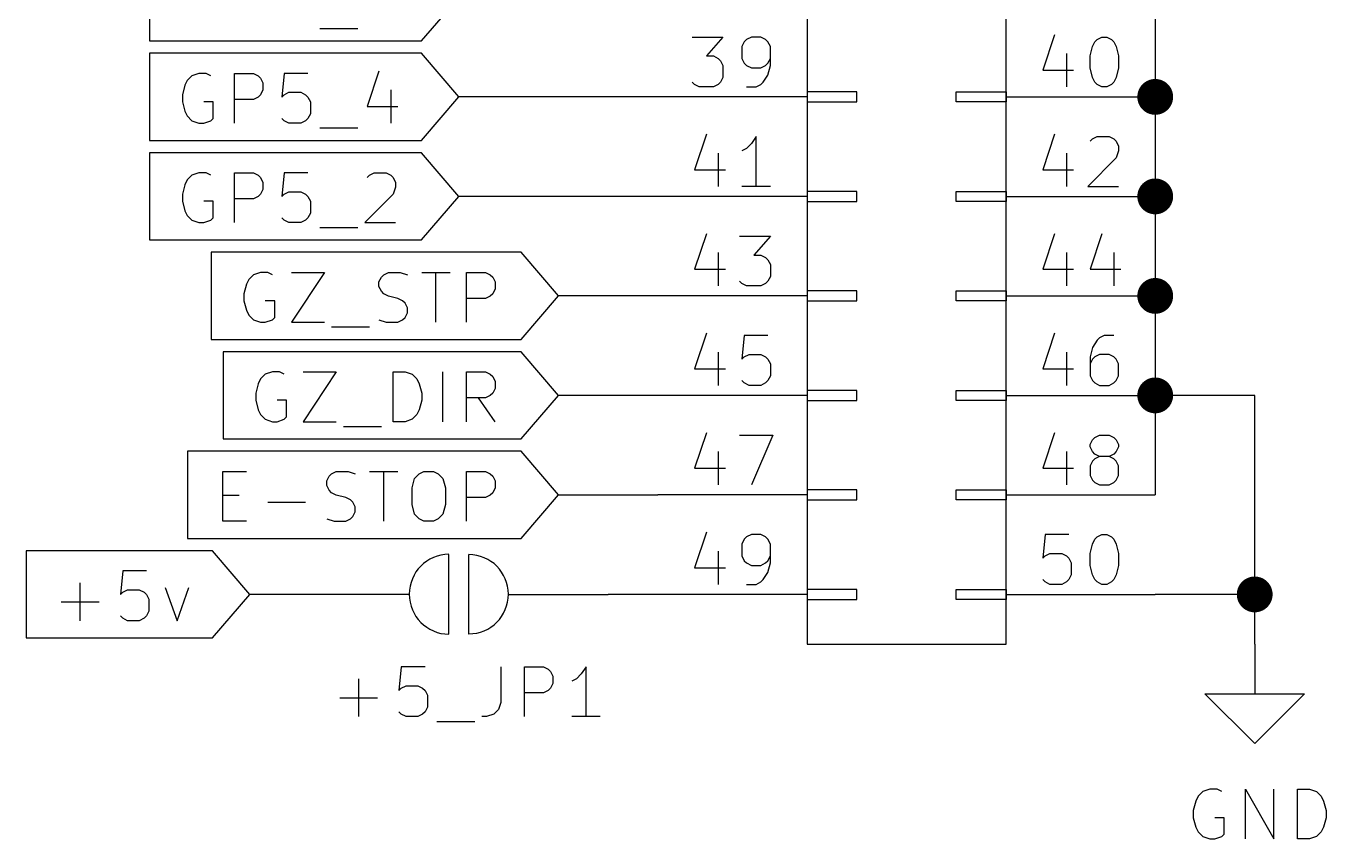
# Model space of a CAD drawing. Extents: x 0.4 to 16.1, y -11.3 to -0.4.
# Drawn here: x 8.205 to 9.512, y -3.906 to -3.089 of the extents above; entities that cross this region are included whole.
import ezdxf

# ---------------------------------------------------------------- set-up
doc = ezdxf.new("R2010")
doc.units = 0
doc.header["$MEASUREMENT"] = 0
for name, color, linetype in [('CYAN2', 4, 'CONTINUOUS'), ('GREEN3', 91, 'CONTINUOUS'), ('LYELLOW', 51, 'CONTINUOUS'), ('RED2', 1, 'CONTINUOUS'), ('RED3', 11, 'CONTINUOUS')]:
    doc.layers.add(name, color=color, linetype=linetype)

msp = doc.modelspace()

# ---------------------------------------------------------------- linework, layer by layer
at = {"layer": 'CYAN2', "linetype": 'CONTINUOUS'}
for p, q in [((8.5821, -3.7328), (8.5798, -3.7566)), ((8.606, -3.7328), (8.5821, -3.7328)), ((8.6821, -3.7328), (8.6821, -3.7685)), ((8.7059, -3.7828), (8.7059, -3.7328)), ((8.7059, -3.7328), (8.725, -3.7328)), ((8.725, -3.7328), (8.7298, -3.7352)), ((8.7298, -3.7352), (8.7321, -3.7376)), ((8.7679, -3.7328), (8.7631, -3.7399)), ((8.7679, -3.7828), (8.7679, -3.7328)), ((8.5393, -3.7828), (8.5393, -3.7447)), ((8.7321, -3.7376), (8.7345, -3.7423)), ((8.7345, -3.7495), (8.7321, -3.7542)), ((8.7345, -3.7423), (8.7345, -3.7495)), ((8.7583, -3.7447), (8.7536, -3.7471)), ((8.7631, -3.7399), (8.7583, -3.7447)), ((8.5798, -3.7566), (8.5821, -3.7542)), ((8.5821, -3.7542), (8.5869, -3.7518)), ((8.5869, -3.7518), (8.5988, -3.7518)), ((8.5988, -3.7518), (8.6036, -3.7542)), ((8.6036, -3.7542), (8.606, -3.7566)), ((8.606, -3.7566), (8.6083, -3.7614)), ((8.6083, -3.7614), (8.6083, -3.7733)), ((8.725, -3.759), (8.7059, -3.759)), ((8.7298, -3.7566), (8.725, -3.759)), ((8.7321, -3.7542), (8.7298, -3.7566)), ((8.5202, -3.7638), (8.5583, -3.7638)), ((8.6083, -3.7733), (8.606, -3.778)), ((8.6798, -3.7757), (8.675, -3.7804)), ((8.6821, -3.7685), (8.6798, -3.7757)), ((8.5821, -3.7804), (8.5798, -3.778)), ((8.5869, -3.7828), (8.5821, -3.7804)), ((8.5988, -3.7828), (8.5869, -3.7828)), ((8.6036, -3.7804), (8.5988, -3.7828)), ((8.606, -3.778), (8.6036, -3.7804)), ((8.6179, -3.7876), (8.656, -3.7876)), ((8.6679, -3.7828), (8.6631, -3.7828)), ((8.675, -3.7804), (8.6679, -3.7828)), ((8.7821, -3.7828), (8.7536, -3.7828)), ((9.3807, -3.8677), (9.3783, -3.8772)), ((9.3831, -3.8629), (9.3807, -3.8677)), ((9.3879, -3.8582), (9.3831, -3.8629)), ((9.395, -3.8558), (9.3879, -3.8582)), ((9.4021, -3.8558), (9.395, -3.8558)), ((9.4069, -3.8582), (9.4021, -3.8558)), ((9.4307, -3.9058), (9.4307, -3.8558)), ((9.4307, -3.8558), (9.4593, -3.9058)), ((9.4593, -3.9058), (9.4593, -3.8558)), ((9.4831, -3.9058), (9.4831, -3.8558)), ((9.4831, -3.8558), (9.495, -3.8558)), ((9.495, -3.8558), (9.5021, -3.8582)), ((9.5021, -3.8582), (9.5069, -3.8629)), ((9.5069, -3.8629), (9.5093, -3.8677)), ((9.5093, -3.8677), (9.5117, -3.8772)), ((9.3783, -3.8772), (9.3783, -3.8844)), ((9.5117, -3.8772), (9.5117, -3.8844)), ((9.3783, -3.8844), (9.3807, -3.8939)), ((9.3807, -3.8939), (9.3831, -3.8987)), ((9.4093, -3.8844), (9.3998, -3.8844)), ((9.4093, -3.901), (9.4093, -3.8844)), ((9.5093, -3.8939), (9.5069, -3.8987)), ((9.5117, -3.8844), (9.5093, -3.8939)), ((9.3831, -3.8987), (9.3879, -3.9034)), ((9.3879, -3.9034), (9.395, -3.9058)), ((9.395, -3.9058), (9.3998, -3.9058)), ((9.3998, -3.9058), (9.4069, -3.9034)), ((9.4069, -3.9034), (9.4093, -3.901)), ((9.495, -3.9058), (9.4831, -3.9058)), ((9.5021, -3.9034), (9.495, -3.9058)), ((9.5069, -3.8987), (9.5021, -3.9034))]:
    msp.add_line(p, q, dxfattribs=at)
at = {"layer": 'GREEN3', "linetype": 'CONTINUOUS'}
for p, q in [((9.34, -3.06), (9.34, -3.16)), ((8.84, -3.16), (8.64, -3.16)), ((9.34, -3.16), (9.34, -3.26)), ((8.84, -3.26), (8.64, -3.26)), ((9.34, -3.26), (9.34, -3.36)), ((8.84, -3.36), (8.74, -3.36)), ((9.34, -3.36), (9.34, -3.46)), ((8.84, -3.46), (8.74, -3.46)), ((9.34, -3.46), (9.33, -3.46)), ((9.44, -3.46), (9.34, -3.46)), ((9.34, -3.46), (9.34, -3.56)), ((9.44, -3.66), (9.44, -3.46)), ((8.74, -3.56), (8.84, -3.56)), ((8.49, -3.66), (8.43, -3.66)), ((8.84, -3.66), (8.79, -3.66)), ((9.44, -3.66), (9.34, -3.66)), ((9.44, -3.71), (9.44, -3.66))]:
    msp.add_line(p, q, dxfattribs=at)
at = {"layer": 'GREEN3', "const_width": 0.018}
for points in [[(9.331, -3.16, 1), (9.349, -3.16, 1)], [(9.331, -3.26, 1), (9.349, -3.26, 1)], [(9.331, -3.36, 1), (9.349, -3.36, 1)], [(9.331, -3.46, 1), (9.349, -3.46, 1)], [(9.431, -3.66, 1), (9.449, -3.66, 1)]]:
    msp.add_lwpolyline(points, format="xyb", close=True, dxfattribs=at)
at = {"layer": 'LYELLOW', "linetype": 'CONTINUOUS'}
for p, q in [((8.99, -1.21), (8.99, -3.71)), ((9.19, -3.71), (9.19, -1.21)), ((8.99, -3.71), (9.19, -3.71))]:
    msp.add_line(p, q, dxfattribs=at)
at = {"layer": 'RED2', "linetype": 'CONTINUOUS'}
for p, q in [((8.99, -1.21), (8.99, -3.71)), ((9.19, -3.71), (9.19, -1.21)), ((8.3291, -3.06), (8.3291, -3.1038)), ((8.6025, -3.1038), (8.64, -3.06)), ((8.5002, -3.0911), (8.5383, -3.0911)), ((8.3291, -3.1038), (8.6025, -3.1038)), ((8.6025, -3.1162), (8.3291, -3.1162)), ((8.3291, -3.1162), (8.3291, -3.16)), ((8.64, -3.16), (8.6025, -3.1162)), ((8.5597, -3.134), (8.5478, -3.1697)), ((8.3645, -3.1483), (8.3621, -3.1578)), ((8.3668, -3.1435), (8.3645, -3.1483)), ((8.3716, -3.1388), (8.3668, -3.1435)), ((8.3787, -3.1364), (8.3716, -3.1388)), ((8.3859, -3.1364), (8.3787, -3.1364)), ((8.3907, -3.1388), (8.3859, -3.1364)), ((8.4145, -3.1864), (8.4145, -3.1364)), ((8.4145, -3.1364), (8.4335, -3.1364)), ((8.4335, -3.1364), (8.4383, -3.1388)), ((8.4383, -3.1388), (8.4407, -3.1411)), ((8.4407, -3.1411), (8.443, -3.1459)), ((8.443, -3.1459), (8.443, -3.153)), ((8.4645, -3.1364), (8.4621, -3.1602)), ((8.4883, -3.1364), (8.4645, -3.1364)), ((8.3291, -3.16), (8.3291, -3.2038)), ((8.3621, -3.1578), (8.3621, -3.1649)), ((8.4383, -3.1602), (8.4335, -3.1626)), ((8.4407, -3.1578), (8.4383, -3.1602)), ((8.443, -3.153), (8.4407, -3.1578)), ((8.4621, -3.1602), (8.4645, -3.1578)), ((8.4645, -3.1578), (8.4692, -3.1554)), ((8.4692, -3.1554), (8.4811, -3.1554)), ((8.4811, -3.1554), (8.4859, -3.1578)), ((8.4859, -3.1578), (8.4883, -3.1602)), ((8.4883, -3.1602), (8.4907, -3.1649)), ((8.5716, -3.153), (8.5716, -3.1864)), ((8.6025, -3.2038), (8.64, -3.16)), ((8.99, -3.16), (8.84, -3.16)), ((8.99, -3.155), (8.99, -3.165)), ((9.04, -3.155), (8.99, -3.155)), ((9.04, -3.165), (9.04, -3.155)), ((9.14, -3.165), (9.14, -3.155)), ((9.14, -3.155), (9.19, -3.155)), ((9.19, -3.155), (9.19, -3.165)), ((9.19, -3.16), (9.34, -3.16)), ((8.3621, -3.1649), (8.3645, -3.1745)), ((8.3645, -3.1745), (8.3668, -3.1792)), ((8.393, -3.1649), (8.3835, -3.1649)), ((8.393, -3.1816), (8.393, -3.1649)), ((8.4335, -3.1626), (8.4145, -3.1626)), ((8.4907, -3.1649), (8.4907, -3.1769)), ((8.5478, -3.1697), (8.5787, -3.1697)), ((8.99, -3.165), (9.04, -3.165)), ((9.19, -3.165), (9.14, -3.165)), ((8.3668, -3.1792), (8.3716, -3.184)), ((8.3716, -3.184), (8.3787, -3.1864)), ((8.3787, -3.1864), (8.3835, -3.1864)), ((8.3835, -3.1864), (8.3907, -3.184)), ((8.3907, -3.184), (8.393, -3.1816)), ((8.4645, -3.184), (8.4621, -3.1816)), ((8.4692, -3.1864), (8.4645, -3.184)), ((8.4811, -3.1864), (8.4692, -3.1864)), ((8.4859, -3.184), (8.4811, -3.1864)), ((8.4883, -3.1816), (8.4859, -3.184)), ((8.4907, -3.1769), (8.4883, -3.1816)), ((8.5002, -3.1911), (8.5383, -3.1911)), ((8.3291, -3.2038), (8.6025, -3.2038)), ((8.6025, -3.2162), (8.3291, -3.2162)), ((8.3291, -3.2162), (8.3291, -3.26)), ((8.64, -3.26), (8.6025, -3.2162)), ((8.3716, -3.2388), (8.3668, -3.2435)), ((8.3787, -3.2364), (8.3716, -3.2388)), ((8.3859, -3.2364), (8.3787, -3.2364)), ((8.3907, -3.2388), (8.3859, -3.2364)), ((8.4145, -3.2864), (8.4145, -3.2364)), ((8.4145, -3.2364), (8.4335, -3.2364)), ((8.4335, -3.2364), (8.4383, -3.2388)), ((8.4383, -3.2388), (8.4407, -3.2411)), ((8.4645, -3.2364), (8.4621, -3.2602)), ((8.4883, -3.2364), (8.4645, -3.2364)), ((8.5478, -3.2411), (8.5502, -3.2388)), ((8.5502, -3.2388), (8.5549, -3.2364)), ((8.5549, -3.2364), (8.5668, -3.2364)), ((8.5668, -3.2364), (8.5716, -3.2388)), ((8.5716, -3.2388), (8.574, -3.2411)), ((8.3645, -3.2483), (8.3621, -3.2578)), ((8.3668, -3.2435), (8.3645, -3.2483)), ((8.4407, -3.2411), (8.443, -3.2459)), ((8.443, -3.253), (8.4407, -3.2578)), ((8.443, -3.2459), (8.443, -3.253)), ((8.574, -3.2411), (8.5764, -3.2459)), ((8.5764, -3.2507), (8.574, -3.2578)), ((8.5764, -3.2459), (8.5764, -3.2507)), ((8.3291, -3.26), (8.3291, -3.3038)), ((8.3621, -3.2578), (8.3621, -3.2649)), ((8.3621, -3.2649), (8.3645, -3.2745)), ((8.393, -3.2649), (8.3835, -3.2649)), ((8.393, -3.2816), (8.393, -3.2649)), ((8.4335, -3.2626), (8.4145, -3.2626)), ((8.4383, -3.2602), (8.4335, -3.2626)), ((8.4407, -3.2578), (8.4383, -3.2602)), ((8.4621, -3.2602), (8.4645, -3.2578)), ((8.4645, -3.2578), (8.4692, -3.2554)), ((8.4692, -3.2554), (8.4811, -3.2554)), ((8.4811, -3.2554), (8.4859, -3.2578)), ((8.4859, -3.2578), (8.4883, -3.2602)), ((8.4883, -3.2602), (8.4907, -3.2649)), ((8.4907, -3.2649), (8.4907, -3.2769)), ((8.574, -3.2578), (8.5454, -3.2864)), ((8.6025, -3.3038), (8.64, -3.26)), ((8.99, -3.26), (8.84, -3.26)), ((8.99, -3.255), (8.99, -3.265)), ((9.04, -3.255), (8.99, -3.255)), ((8.99, -3.265), (9.04, -3.265)), ((9.04, -3.265), (9.04, -3.255)), ((9.14, -3.265), (9.14, -3.255)), ((9.14, -3.255), (9.19, -3.255)), ((9.19, -3.265), (9.14, -3.265)), ((9.19, -3.255), (9.19, -3.265)), ((9.19, -3.26), (9.34, -3.26)), ((8.3645, -3.2745), (8.3668, -3.2792)), ((8.3668, -3.2792), (8.3716, -3.284)), ((8.4907, -3.2769), (8.4883, -3.2816)), ((8.3716, -3.284), (8.3787, -3.2864)), ((8.3787, -3.2864), (8.3835, -3.2864)), ((8.3835, -3.2864), (8.3907, -3.284)), ((8.3907, -3.284), (8.393, -3.2816)), ((8.4645, -3.284), (8.4621, -3.2816)), ((8.4692, -3.2864), (8.4645, -3.284)), ((8.4811, -3.2864), (8.4692, -3.2864)), ((8.4859, -3.284), (8.4811, -3.2864)), ((8.4883, -3.2816), (8.4859, -3.284)), ((8.5002, -3.2911), (8.5383, -3.2911)), ((8.5454, -3.2864), (8.5764, -3.2864)), ((8.3291, -3.3038), (8.6025, -3.3038)), ((8.7025, -3.3162), (8.3911, -3.3162)), ((8.3911, -3.3162), (8.3911, -3.36)), ((8.74, -3.36), (8.7025, -3.3162)), ((8.4287, -3.3435), (8.4264, -3.3483)), ((8.4335, -3.3388), (8.4287, -3.3435)), ((8.4407, -3.3364), (8.4335, -3.3388)), ((8.4478, -3.3364), (8.4407, -3.3364)), ((8.4526, -3.3388), (8.4478, -3.3364)), ((8.4716, -3.3364), (8.5049, -3.3364)), ((8.5049, -3.3364), (8.4716, -3.3864)), ((8.5597, -3.3459), (8.5621, -3.3411)), ((8.5621, -3.3411), (8.5645, -3.3388)), ((8.5645, -3.3388), (8.5692, -3.3364)), ((8.5692, -3.3364), (8.5811, -3.3364)), ((8.5811, -3.3364), (8.5883, -3.3388)), ((8.6026, -3.3364), (8.6311, -3.3364)), ((8.6168, -3.3864), (8.6168, -3.3364)), ((8.6478, -3.3864), (8.6478, -3.3364)), ((8.6478, -3.3364), (8.6668, -3.3364)), ((8.6668, -3.3364), (8.6716, -3.3388)), ((8.6716, -3.3388), (8.674, -3.3411)), ((8.674, -3.3411), (8.6764, -3.3459)), ((8.4264, -3.3483), (8.424, -3.3578)), ((8.424, -3.3578), (8.424, -3.3649)), ((8.5597, -3.3507), (8.5597, -3.3459)), ((8.5621, -3.3554), (8.5597, -3.3507)), ((8.5645, -3.3578), (8.5621, -3.3554)), ((8.5692, -3.3602), (8.5645, -3.3578)), ((8.674, -3.3578), (8.6716, -3.3602)), ((8.6764, -3.353), (8.674, -3.3578)), ((8.6764, -3.3459), (8.6764, -3.353)), ((8.99, -3.355), (8.99, -3.365)), ((9.04, -3.355), (8.99, -3.355)), ((9.04, -3.365), (9.04, -3.355)), ((9.14, -3.365), (9.14, -3.355)), ((9.14, -3.355), (9.19, -3.355)), ((9.19, -3.355), (9.19, -3.365)), ((8.3911, -3.36), (8.3911, -3.4038)), ((8.424, -3.3649), (8.4264, -3.3745)), ((8.4549, -3.3649), (8.4454, -3.3649)), ((8.4549, -3.3816), (8.4549, -3.3649)), ((8.5787, -3.3626), (8.5692, -3.3602)), ((8.5835, -3.3649), (8.5787, -3.3626)), ((8.5859, -3.3673), (8.5835, -3.3649)), ((8.5883, -3.3721), (8.5859, -3.3673)), ((8.6668, -3.3626), (8.6478, -3.3626)), ((8.6716, -3.3602), (8.6668, -3.3626)), ((8.7025, -3.4038), (8.74, -3.36)), ((8.99, -3.36), (8.84, -3.36)), ((8.99, -3.365), (9.04, -3.365)), ((9.19, -3.365), (9.14, -3.365)), ((9.19, -3.36), (9.34, -3.36)), ((8.4264, -3.3745), (8.4287, -3.3792)), ((8.4287, -3.3792), (8.4335, -3.384)), ((8.4335, -3.384), (8.4407, -3.3864)), ((8.4454, -3.3864), (8.4526, -3.384)), ((8.4526, -3.384), (8.4549, -3.3816)), ((8.5597, -3.384), (8.5668, -3.3864)), ((8.5787, -3.3864), (8.5835, -3.384)), ((8.5835, -3.384), (8.5859, -3.3816)), ((8.5859, -3.3816), (8.5883, -3.3769)), ((8.5883, -3.3769), (8.5883, -3.3721)), ((8.4407, -3.3864), (8.4454, -3.3864)), ((8.4716, -3.3864), (8.5049, -3.3864)), ((8.5121, -3.3911), (8.5502, -3.3911)), ((8.5668, -3.3864), (8.5787, -3.3864)), ((8.3911, -3.4038), (8.7025, -3.4038)), ((8.7025, -3.4162), (8.403, -3.4162)), ((8.403, -3.4162), (8.403, -3.46)), ((8.74, -3.46), (8.7025, -3.4162)), ((8.4526, -3.4364), (8.4454, -3.4388)), ((8.4597, -3.4364), (8.4526, -3.4364)), ((8.4645, -3.4388), (8.4597, -3.4364)), ((8.4835, -3.4364), (8.5168, -3.4364)), ((8.5168, -3.4364), (8.4835, -3.4864)), ((8.574, -3.4864), (8.574, -3.4364)), ((8.574, -3.4364), (8.5859, -3.4364)), ((8.5859, -3.4364), (8.593, -3.4388)), ((8.624, -3.4864), (8.624, -3.4364)), ((8.6478, -3.4864), (8.6478, -3.4364)), ((8.6478, -3.4364), (8.6668, -3.4364)), ((8.6668, -3.4364), (8.6716, -3.4388)), ((8.4383, -3.4483), (8.4359, -3.4578)), ((8.4406, -3.4435), (8.4383, -3.4483)), ((8.4454, -3.4388), (8.4406, -3.4435)), ((8.593, -3.4388), (8.5978, -3.4435)), ((8.5978, -3.4435), (8.6002, -3.4483)), ((8.6002, -3.4483), (8.6026, -3.4578)), ((8.6716, -3.4388), (8.674, -3.4411)), ((8.674, -3.4411), (8.6764, -3.4459)), ((8.6764, -3.4459), (8.6764, -3.453)), ((8.403, -3.46), (8.403, -3.5038)), ((8.4359, -3.4578), (8.4359, -3.4649)), ((8.6026, -3.4578), (8.6026, -3.4649)), ((8.6668, -3.4626), (8.6478, -3.4626)), ((8.6764, -3.4864), (8.6597, -3.4626)), ((8.6716, -3.4602), (8.6668, -3.4626)), ((8.674, -3.4578), (8.6716, -3.4602)), ((8.6764, -3.453), (8.674, -3.4578)), ((8.7025, -3.5038), (8.74, -3.46)), ((8.99, -3.46), (8.84, -3.46)), ((8.99, -3.455), (8.99, -3.465)), ((9.04, -3.455), (8.99, -3.455)), ((9.04, -3.465), (9.04, -3.455)), ((9.14, -3.465), (9.14, -3.455)), ((9.14, -3.455), (9.19, -3.455)), ((9.19, -3.455), (9.19, -3.465)), ((9.19, -3.46), (9.34, -3.46)), ((8.4359, -3.4649), (8.4383, -3.4745)), ((8.4383, -3.4745), (8.4406, -3.4792)), ((8.4668, -3.4649), (8.4573, -3.4649)), ((8.4668, -3.4816), (8.4668, -3.4649)), ((8.6002, -3.4745), (8.5978, -3.4792)), ((8.6026, -3.4649), (8.6002, -3.4745)), ((8.99, -3.465), (9.04, -3.465)), ((9.19, -3.465), (9.14, -3.465)), ((8.4406, -3.4792), (8.4454, -3.484)), ((8.4454, -3.484), (8.4526, -3.4864)), ((8.4526, -3.4864), (8.4573, -3.4864)), ((8.4573, -3.4864), (8.4645, -3.484)), ((8.4645, -3.484), (8.4668, -3.4816)), ((8.4835, -3.4864), (8.5168, -3.4864)), ((8.5859, -3.4864), (8.574, -3.4864)), ((8.593, -3.484), (8.5859, -3.4864)), ((8.5978, -3.4792), (8.593, -3.484)), ((8.524, -3.4911), (8.5621, -3.4911)), ((8.403, -3.5038), (8.7025, -3.5038)), ((8.7025, -3.5162), (8.3672, -3.5162)), ((8.3672, -3.5162), (8.3672, -3.56)), ((8.74, -3.56), (8.7025, -3.5162)), ((8.4026, -3.5864), (8.4026, -3.5364)), ((8.4026, -3.5364), (8.4264, -3.5364)), ((8.5073, -3.5459), (8.5097, -3.5411)), ((8.5097, -3.5411), (8.5121, -3.5388)), ((8.5121, -3.5388), (8.5168, -3.5364)), ((8.5168, -3.5364), (8.5287, -3.5364)), ((8.5287, -3.5364), (8.5359, -3.5388)), ((8.5502, -3.5364), (8.5787, -3.5364)), ((8.5645, -3.5864), (8.5645, -3.5364)), ((8.5954, -3.5435), (8.6002, -3.5388)), ((8.6002, -3.5388), (8.6049, -3.5364)), ((8.6049, -3.5364), (8.6145, -3.5364)), ((8.6145, -3.5364), (8.6192, -3.5388)), ((8.6192, -3.5388), (8.624, -3.5435)), ((8.6478, -3.5864), (8.6478, -3.5364)), ((8.6478, -3.5364), (8.6668, -3.5364)), ((8.6668, -3.5364), (8.6716, -3.5388)), ((8.6716, -3.5388), (8.674, -3.5411)), ((8.674, -3.5411), (8.6764, -3.5459)), ((8.5073, -3.5507), (8.5073, -3.5459)), ((8.5097, -3.5554), (8.5073, -3.5507)), ((8.593, -3.553), (8.5954, -3.5435)), ((8.593, -3.5697), (8.593, -3.553)), ((8.624, -3.5435), (8.6264, -3.553)), ((8.6264, -3.553), (8.6264, -3.5697)), ((8.6764, -3.553), (8.674, -3.5578)), ((8.6764, -3.5459), (8.6764, -3.553)), ((8.3672, -3.56), (8.3672, -3.6038)), ((8.4026, -3.5602), (8.4192, -3.5602)), ((8.4478, -3.5673), (8.4859, -3.5673)), ((8.5121, -3.5578), (8.5097, -3.5554)), ((8.5168, -3.5602), (8.5121, -3.5578)), ((8.5264, -3.5626), (8.5168, -3.5602)), ((8.5311, -3.5649), (8.5264, -3.5626)), ((8.5335, -3.5673), (8.5311, -3.5649)), ((8.5359, -3.5721), (8.5335, -3.5673)), ((8.6668, -3.5626), (8.6478, -3.5626)), ((8.6716, -3.5602), (8.6668, -3.5626)), ((8.674, -3.5578), (8.6716, -3.5602)), ((8.7025, -3.6038), (8.74, -3.56)), ((8.99, -3.56), (8.84, -3.56)), ((8.99, -3.555), (8.99, -3.565)), ((9.04, -3.555), (8.99, -3.555)), ((8.99, -3.565), (9.04, -3.565)), ((9.04, -3.565), (9.04, -3.555)), ((9.14, -3.565), (9.14, -3.555)), ((9.14, -3.555), (9.19, -3.555)), ((9.19, -3.565), (9.14, -3.565)), ((9.19, -3.555), (9.19, -3.565)), ((9.19, -3.56), (9.34, -3.56)), ((8.5335, -3.5816), (8.5359, -3.5769)), ((8.5359, -3.5769), (8.5359, -3.5721)), ((8.5954, -3.5792), (8.593, -3.5697)), ((8.6002, -3.584), (8.5954, -3.5792)), ((8.624, -3.5792), (8.6192, -3.584)), ((8.6264, -3.5697), (8.624, -3.5792)), ((8.4264, -3.5864), (8.4026, -3.5864)), ((8.5073, -3.584), (8.5145, -3.5864)), ((8.5145, -3.5864), (8.5264, -3.5864)), ((8.5264, -3.5864), (8.5311, -3.584)), ((8.5311, -3.584), (8.5335, -3.5816)), ((8.6049, -3.5864), (8.6002, -3.584)), ((8.6145, -3.5864), (8.6049, -3.5864)), ((8.6192, -3.584), (8.6145, -3.5864)), ((8.3672, -3.6038), (8.7025, -3.6038)), ((8.3925, -3.6162), (8.2049, -3.6162)), ((8.2049, -3.6162), (8.2049, -3.66)), ((8.43, -3.66), (8.3925, -3.6162)), ((8.63, -3.7), (8.63, -3.62)), ((8.65, -3.7), (8.65, -3.62)), ((8.3021, -3.6364), (8.2997, -3.6602)), ((8.3259, -3.6364), (8.3021, -3.6364)), ((8.2592, -3.6864), (8.2592, -3.6483)), ((8.2997, -3.6602), (8.3021, -3.6578)), ((8.3021, -3.6578), (8.3068, -3.6554)), ((8.3068, -3.6554), (8.3187, -3.6554)), ((8.3187, -3.6554), (8.3235, -3.6578)), ((8.3235, -3.6578), (8.3259, -3.6602)), ((8.3449, -3.653), (8.3568, -3.6864)), ((8.3568, -3.6864), (8.3687, -3.653)), ((8.99, -3.655), (8.99, -3.665)), ((9.04, -3.655), (8.99, -3.655)), ((9.04, -3.665), (9.04, -3.655)), ((9.14, -3.665), (9.14, -3.655)), ((9.14, -3.655), (9.19, -3.655)), ((9.19, -3.655), (9.19, -3.665)), ((8.2049, -3.66), (8.2049, -3.7038)), ((8.2402, -3.6673), (8.2783, -3.6673)), ((8.3259, -3.6602), (8.3283, -3.6649)), ((8.3283, -3.6649), (8.3283, -3.6769)), ((8.3925, -3.7038), (8.43, -3.66)), ((8.59, -3.66), (8.49, -3.66)), ((8.69, -3.66), (8.79, -3.66)), ((8.99, -3.66), (8.84, -3.66)), ((8.99, -3.665), (9.04, -3.665)), ((9.19, -3.665), (9.14, -3.665)), ((9.19, -3.66), (9.34, -3.66)), ((8.3021, -3.684), (8.2997, -3.6816)), ((8.3068, -3.6864), (8.3021, -3.684)), ((8.3235, -3.684), (8.3187, -3.6864)), ((8.3259, -3.6816), (8.3235, -3.684)), ((8.3283, -3.6769), (8.3259, -3.6816)), ((8.3187, -3.6864), (8.3068, -3.6864)), ((8.2049, -3.7038), (8.3925, -3.7038)), ((8.99, -3.71), (9.19, -3.71)), ((9.44, -3.71), (9.44, -3.76)), ((9.44, -3.81), (9.39, -3.76)), ((9.39, -3.76), (9.44, -3.76)), ((9.44, -3.76), (9.49, -3.76)), ((9.49, -3.76), (9.44, -3.81))]:
    msp.add_line(p, q, dxfattribs=at)
at = {"layer": 'RED2'}
for centre, radius, start, end in [((8.6303, -3.6598), 0.0402, -269.5471, -90.4494), ((8.6303, -3.6598), 0.0402, -269.5471, -90.4494), ((8.65, -3.6598), 0.0398, -90, 90), ((8.65, -3.6598), 0.0398, -90, 90)]:
    msp.add_arc(centre, radius, start, end, dxfattribs=at)
at = {"layer": 'RED3', "linetype": 'CONTINUOUS'}
for p, q in [((8.8745, -3.0999), (8.9055, -3.0999)), ((8.9055, -3.0999), (8.8888, -3.1189)), ((8.9269, -3.1046), (8.9245, -3.1094)), ((8.9245, -3.1094), (8.9245, -3.1213)), ((8.9293, -3.1023), (8.9269, -3.1046)), ((8.934, -3.0999), (8.9293, -3.1023)), ((8.9436, -3.0999), (8.934, -3.0999)), ((8.9483, -3.1023), (8.9436, -3.0999)), ((8.9507, -3.1046), (8.9483, -3.1023)), ((8.9531, -3.1094), (8.9507, -3.1046)), ((8.9531, -3.1284), (8.9531, -3.1094)), ((9.2388, -3.0975), (9.2269, -3.1332)), ((9.2745, -3.1189), (9.2769, -3.1094)), ((9.2769, -3.1094), (9.2793, -3.1046)), ((9.2793, -3.1046), (9.2817, -3.1023)), ((9.2817, -3.1023), (9.2864, -3.0999)), ((9.2864, -3.0999), (9.2912, -3.0999)), ((9.2912, -3.0999), (9.2959, -3.1023)), ((9.2959, -3.1023), (9.2983, -3.1046)), ((9.2983, -3.1046), (9.3007, -3.1094)), ((9.3007, -3.1094), (9.3031, -3.1189)), ((8.8888, -3.1189), (8.896, -3.1189)), ((8.896, -3.1189), (8.9007, -3.1213)), ((8.9007, -3.1213), (8.9031, -3.1237)), ((8.9245, -3.1213), (8.9269, -3.1261)), ((8.9507, -3.1261), (8.9531, -3.1213)), ((9.2507, -3.1165), (9.2507, -3.1499)), ((9.2745, -3.1308), (9.2745, -3.1189)), ((9.3031, -3.1189), (9.3031, -3.1308)), ((8.9031, -3.1237), (8.9055, -3.1284)), ((8.9055, -3.1284), (8.9055, -3.1404)), ((8.9269, -3.1261), (8.9293, -3.1284)), ((8.9293, -3.1284), (8.934, -3.1308)), ((8.934, -3.1308), (8.9436, -3.1308)), ((8.9436, -3.1308), (8.9483, -3.1284)), ((8.9483, -3.1284), (8.9507, -3.1261)), ((8.9507, -3.138), (8.9531, -3.1284)), ((9.2269, -3.1332), (9.2579, -3.1332)), ((9.2769, -3.1404), (9.2745, -3.1308)), ((9.3031, -3.1308), (9.3007, -3.1404)), ((8.8769, -3.1475), (8.8745, -3.1451)), ((8.8817, -3.1499), (8.8769, -3.1475)), ((8.9007, -3.1475), (8.896, -3.1499)), ((8.9031, -3.1451), (8.9007, -3.1475)), ((8.9055, -3.1404), (8.9031, -3.1451)), ((8.9388, -3.1499), (8.9436, -3.1475)), ((8.9436, -3.1475), (8.9459, -3.1451)), ((8.9459, -3.1451), (8.9507, -3.138)), ((9.2793, -3.1451), (9.2769, -3.1404)), ((9.2817, -3.1475), (9.2793, -3.1451)), ((9.2864, -3.1499), (9.2817, -3.1475)), ((9.2959, -3.1475), (9.2912, -3.1499)), ((9.2983, -3.1451), (9.2959, -3.1475)), ((9.3007, -3.1404), (9.2983, -3.1451)), ((8.896, -3.1499), (8.8817, -3.1499)), ((8.9293, -3.1499), (8.9388, -3.1499)), ((9.2912, -3.1499), (9.2864, -3.1499)), ((8.8888, -3.1975), (8.8769, -3.2332)), ((8.9388, -3.1999), (8.934, -3.207)), ((8.9388, -3.2499), (8.9388, -3.1999)), ((9.2388, -3.1975), (9.2269, -3.2332)), ((9.2769, -3.2023), (9.2817, -3.1999)), ((9.2817, -3.1999), (9.2936, -3.1999)), ((9.2936, -3.1999), (9.2983, -3.2023)), ((8.9293, -3.2118), (8.9245, -3.2142)), ((8.934, -3.207), (8.9293, -3.2118)), ((9.2745, -3.2046), (9.2769, -3.2023)), ((9.2983, -3.2023), (9.3007, -3.2046)), ((9.3007, -3.2046), (9.3031, -3.2094)), ((9.3031, -3.2142), (9.3007, -3.2213)), ((9.3031, -3.2094), (9.3031, -3.2142)), ((8.9007, -3.2165), (8.9007, -3.2499)), ((9.2507, -3.2165), (9.2507, -3.2499)), ((9.3007, -3.2213), (9.2721, -3.2499)), ((8.8769, -3.2332), (8.9079, -3.2332)), ((9.2269, -3.2332), (9.2579, -3.2332)), ((8.9531, -3.2499), (8.9245, -3.2499)), ((9.2721, -3.2499), (9.3031, -3.2499)), ((8.8888, -3.2975), (8.8769, -3.3332)), ((8.9221, -3.2999), (8.9531, -3.2999)), ((8.9531, -3.2999), (8.9364, -3.3189)), ((9.2388, -3.2975), (9.2269, -3.3332)), ((9.2864, -3.2975), (9.2745, -3.3332)), ((8.9007, -3.3165), (8.9007, -3.3499)), ((8.9364, -3.3189), (8.9436, -3.3189)), ((8.9436, -3.3189), (8.9483, -3.3213)), ((9.2507, -3.3165), (9.2507, -3.3499)), ((9.2983, -3.3165), (9.2983, -3.3499)), ((8.9483, -3.3213), (8.9507, -3.3237)), ((8.9507, -3.3237), (8.9531, -3.3284)), ((8.9531, -3.3284), (8.9531, -3.3404)), ((8.8769, -3.3332), (8.9079, -3.3332)), ((8.9245, -3.3475), (8.9221, -3.3451)), ((8.9507, -3.3451), (8.9483, -3.3475)), ((8.9531, -3.3404), (8.9507, -3.3451)), ((9.2269, -3.3332), (9.2579, -3.3332)), ((9.2745, -3.3332), (9.3055, -3.3332)), ((8.9293, -3.3499), (8.9245, -3.3475)), ((8.9436, -3.3499), (8.9293, -3.3499)), ((8.9483, -3.3475), (8.9436, -3.3499)), ((8.8888, -3.3975), (8.8769, -3.4332)), ((9.2388, -3.3975), (9.2269, -3.4332)), ((8.9269, -3.3999), (8.9245, -3.4237)), ((8.9507, -3.3999), (8.9269, -3.3999)), ((9.2817, -3.4046), (9.2769, -3.4118)), ((9.284, -3.4023), (9.2817, -3.4046)), ((9.2888, -3.3999), (9.284, -3.4023)), ((9.2983, -3.3999), (9.2888, -3.3999)), ((8.9007, -3.4165), (8.9007, -3.4499)), ((8.9245, -3.4237), (8.9269, -3.4213)), ((8.9269, -3.4213), (8.9317, -3.4189)), ((8.9317, -3.4189), (8.9436, -3.4189)), ((8.9436, -3.4189), (8.9483, -3.4213)), ((8.9483, -3.4213), (8.9507, -3.4237)), ((8.9507, -3.4237), (8.9531, -3.4284)), ((9.2507, -3.4165), (9.2507, -3.4499)), ((9.2769, -3.4118), (9.2745, -3.4213)), ((9.2745, -3.4213), (9.2745, -3.4404)), ((9.2769, -3.4237), (9.2745, -3.4284)), ((9.2793, -3.4213), (9.2769, -3.4237)), ((9.284, -3.4189), (9.2793, -3.4213)), ((9.2936, -3.4189), (9.284, -3.4189)), ((9.2983, -3.4213), (9.2936, -3.4189)), ((9.3007, -3.4237), (9.2983, -3.4213)), ((9.3031, -3.4284), (9.3007, -3.4237)), ((8.8769, -3.4332), (8.9079, -3.4332)), ((8.9531, -3.4284), (8.9531, -3.4404)), ((9.2269, -3.4332), (9.2579, -3.4332)), ((9.3031, -3.4404), (9.3031, -3.4284)), ((8.9269, -3.4475), (8.9245, -3.4451)), ((8.9317, -3.4499), (8.9269, -3.4475)), ((8.9436, -3.4499), (8.9317, -3.4499)), ((8.9483, -3.4475), (8.9436, -3.4499)), ((8.9507, -3.4451), (8.9483, -3.4475)), ((8.9531, -3.4404), (8.9507, -3.4451)), ((9.2745, -3.4404), (9.2769, -3.4451)), ((9.2769, -3.4451), (9.2793, -3.4475)), ((9.2793, -3.4475), (9.284, -3.4499)), ((9.284, -3.4499), (9.2936, -3.4499)), ((9.2936, -3.4499), (9.2983, -3.4475)), ((9.2983, -3.4475), (9.3007, -3.4451)), ((9.3007, -3.4451), (9.3031, -3.4404)), ((8.8888, -3.4975), (8.8769, -3.5332)), ((8.9221, -3.4999), (8.9555, -3.4999)), ((8.9555, -3.4999), (8.934, -3.5499)), ((9.2388, -3.4975), (9.2269, -3.5332)), ((9.2793, -3.5023), (9.284, -3.4999)), ((9.284, -3.4999), (9.2936, -3.4999)), ((9.2936, -3.4999), (9.2983, -3.5023)), ((9.2745, -3.5094), (9.2769, -3.5046)), ((9.2745, -3.5118), (9.2745, -3.5094)), ((9.2769, -3.5165), (9.2745, -3.5118)), ((9.2769, -3.5046), (9.2793, -3.5023)), ((9.2983, -3.5023), (9.3007, -3.5046)), ((9.3007, -3.5046), (9.3031, -3.5094)), ((9.3031, -3.5118), (9.3007, -3.5165)), ((9.3031, -3.5094), (9.3031, -3.5118)), ((8.9007, -3.5165), (8.9007, -3.5499)), ((9.2507, -3.5165), (9.2507, -3.5499)), ((9.2769, -3.5261), (9.2745, -3.5308)), ((9.2793, -3.5189), (9.2769, -3.5165)), ((9.2793, -3.5237), (9.2769, -3.5261)), ((9.284, -3.5213), (9.2793, -3.5189)), ((9.284, -3.5213), (9.2793, -3.5237)), ((9.2936, -3.5213), (9.284, -3.5213)), ((9.2983, -3.5189), (9.2936, -3.5213)), ((9.2983, -3.5237), (9.2936, -3.5213)), ((9.3007, -3.5165), (9.2983, -3.5189)), ((9.3007, -3.5261), (9.2983, -3.5237)), ((9.3031, -3.5308), (9.3007, -3.5261)), ((8.8769, -3.5332), (8.9079, -3.5332)), ((9.2269, -3.5332), (9.2579, -3.5332)), ((9.2745, -3.5308), (9.2745, -3.5404)), ((9.2745, -3.5404), (9.2769, -3.5451)), ((9.3007, -3.5451), (9.3031, -3.5404)), ((9.3031, -3.5404), (9.3031, -3.5308)), ((9.2769, -3.5451), (9.2793, -3.5475)), ((9.2793, -3.5475), (9.284, -3.5499)), ((9.284, -3.5499), (9.2936, -3.5499)), ((9.2936, -3.5499), (9.2983, -3.5475)), ((9.2983, -3.5475), (9.3007, -3.5451)), ((8.8888, -3.5975), (8.8769, -3.6332)), ((8.9269, -3.6046), (8.9245, -3.6094)), ((8.9293, -3.6023), (8.9269, -3.6046)), ((8.934, -3.5999), (8.9293, -3.6023)), ((8.9436, -3.5999), (8.934, -3.5999)), ((8.9483, -3.6023), (8.9436, -3.5999)), ((8.9507, -3.6046), (8.9483, -3.6023)), ((8.9531, -3.6094), (8.9507, -3.6046)), ((9.2293, -3.5999), (9.2269, -3.6237)), ((9.2531, -3.5999), (9.2293, -3.5999)), ((9.2769, -3.6094), (9.2793, -3.6046)), ((9.2793, -3.6046), (9.2817, -3.6023)), ((9.2817, -3.6023), (9.2864, -3.5999)), ((9.2864, -3.5999), (9.2912, -3.5999)), ((9.2912, -3.5999), (9.2959, -3.6023)), ((9.2959, -3.6023), (9.2983, -3.6046)), ((9.2983, -3.6046), (9.3007, -3.6094)), ((8.9007, -3.6165), (8.9007, -3.6499)), ((8.9245, -3.6094), (8.9245, -3.6213)), ((8.9531, -3.6284), (8.9531, -3.6094)), ((9.2293, -3.6213), (9.234, -3.6189)), ((9.234, -3.6189), (9.246, -3.6189)), ((9.246, -3.6189), (9.2507, -3.6213)), ((9.2745, -3.6189), (9.2769, -3.6094)), ((9.2745, -3.6308), (9.2745, -3.6189)), ((9.3007, -3.6094), (9.3031, -3.6189)), ((9.3031, -3.6189), (9.3031, -3.6308)), ((8.9245, -3.6213), (8.9269, -3.6261)), ((8.9269, -3.6261), (8.9293, -3.6284)), ((8.9293, -3.6284), (8.934, -3.6308)), ((8.934, -3.6308), (8.9436, -3.6308)), ((8.9436, -3.6308), (8.9483, -3.6284)), ((8.9483, -3.6284), (8.9507, -3.6261)), ((8.9507, -3.6261), (8.9531, -3.6213)), ((8.9507, -3.638), (8.9531, -3.6284)), ((9.2269, -3.6237), (9.2293, -3.6213)), ((9.2507, -3.6213), (9.2531, -3.6237)), ((9.2531, -3.6237), (9.2555, -3.6284)), ((9.2555, -3.6284), (9.2555, -3.6404)), ((9.2769, -3.6404), (9.2745, -3.6308)), ((9.3031, -3.6308), (9.3007, -3.6404)), ((8.8769, -3.6332), (8.9079, -3.6332)), ((8.9436, -3.6475), (8.9459, -3.6451)), ((8.9459, -3.6451), (8.9507, -3.638)), ((9.2293, -3.6475), (9.2269, -3.6451)), ((9.2531, -3.6451), (9.2507, -3.6475)), ((9.2555, -3.6404), (9.2531, -3.6451)), ((9.2793, -3.6451), (9.2769, -3.6404)), ((9.2817, -3.6475), (9.2793, -3.6451)), ((9.2983, -3.6451), (9.2959, -3.6475)), ((9.3007, -3.6404), (9.2983, -3.6451)), ((8.9293, -3.6499), (8.9388, -3.6499)), ((8.9388, -3.6499), (8.9436, -3.6475)), ((9.234, -3.6499), (9.2293, -3.6475)), ((9.246, -3.6499), (9.234, -3.6499)), ((9.2507, -3.6475), (9.246, -3.6499)), ((9.2864, -3.6499), (9.2817, -3.6475)), ((9.2912, -3.6499), (9.2864, -3.6499)), ((9.2959, -3.6475), (9.2912, -3.6499))]:
    msp.add_line(p, q, dxfattribs=at)

doc.saveas('drawing.dxf')
